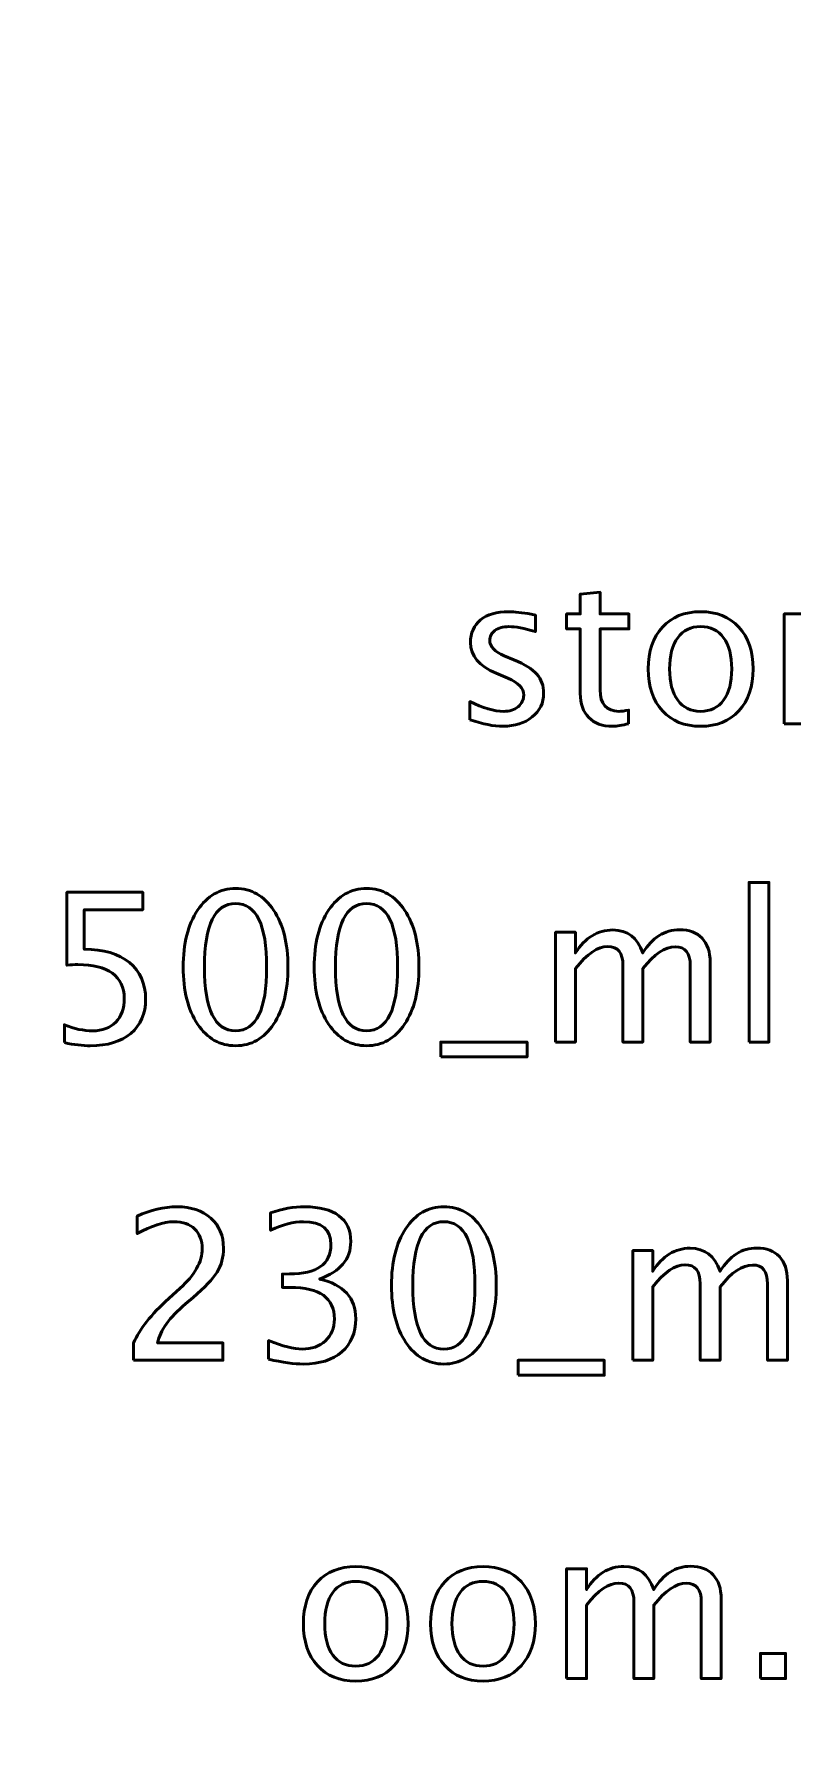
# Model space of a CAD drawing. Header units: centimetres. Extents: x -23 to 23, y -25.2 to 25.2.
# Drawn here: x -20.706 to -19.156, y -21.968 to -18.45 of the extents above; entities that cross this region are included whole.
import ezdxf

# ---------------------------------------------------------------- set-up
doc = ezdxf.new("R2010")
doc.units = ezdxf.units.CM
doc.header["$MEASUREMENT"] = 0
doc.layers.add('Layer 1', color=7, linetype='Continuous')

msp = doc.modelspace()

# ---------------------------------------------------------------- linework, layer by layer
at = {"layer": 'Layer 1', "lineweight": 53}
msp.add_open_spline([(-23, -24.75), (-23, -24.75), (-23, 24.75), (-23, 24.75), (-23, 24.75), (-23, 25.02614), (-22.77614, 25.25), (-22.5, 25.25), (-22.5, 25.25), (-22.5, 25.25), (22.5, 25.25), (22.5, 25.25), (22.5, 25.25), (22.77614, 25.25), (23, 25.02614), (23, 24.75), (23, 24.75), (23, 24.75), (23, -24.75), (23, -24.75), (23, -24.75), (23, -25.02614), (22.77614, -25.25), (22.5, -25.25), (22.5, -25.25), (22.5, -25.25), (-22.5, -25.25), (-22.5, -25.25), (-22.5, -25.25), (-22.77614, -25.25), (-23, -25.02614), (-23, -24.75)], degree=3, knots=[0, 0, 0, 0, 0.1111111, 0.1111111, 0.1111111, 0.1111111, 0.2222222, 0.2222222, 0.2222222, 0.2222222, 0.3333333, 0.3333333, 0.3333333, 0.3333333, 0.4444444, 0.4444444, 0.4444444, 0.4444444, 0.5555556, 0.5555556, 0.5555556, 0.5555556, 0.6666667, 0.6666667, 0.6666667, 0.6666667, 0.7777778, 0.7777778, 0.7777778, 0.7777778, 1, 1, 1, 1], dxfattribs=at)
at = {"layer": 'Layer 1', "color": 5, "lineweight": 53}
for points, knots in [([(-19.49155, -19.85892), (-19.50411, -19.86238), (-19.51505, -19.86407), (-19.52429, -19.86407), (-19.52429, -19.86407), (-19.54503, -19.86407), (-19.56119, -19.85814), (-19.57276, -19.84629), (-19.57276, -19.84629), (-19.5844, -19.83444), (-19.59019, -19.818), (-19.59019, -19.7969), (-19.59019, -19.7969), (-19.59019, -19.7969), (-19.59019, -19.6651), (-19.59019, -19.6651), (-19.59019, -19.6651), (-19.59019, -19.6651), (-19.61827, -19.6651), (-19.61827, -19.6651), (-19.61827, -19.6651), (-19.61827, -19.6651), (-19.61827, -19.63463), (-19.61827, -19.63463), (-19.61827, -19.63463), (-19.61827, -19.63463), (-19.59019, -19.63463), (-19.59019, -19.63463), (-19.59019, -19.63463), (-19.59019, -19.63463), (-19.59019, -19.59406), (-19.59019, -19.59406), (-19.59019, -19.59406), (-19.59019, -19.59406), (-19.54955, -19.59018), (-19.54955, -19.59018), (-19.54955, -19.59018), (-19.54955, -19.59018), (-19.54955, -19.63463), (-19.54955, -19.63463), (-19.54955, -19.63463), (-19.54955, -19.63463), (-19.4907, -19.63463), (-19.4907, -19.63463), (-19.4907, -19.63463), (-19.4907, -19.63463), (-19.4907, -19.6651), (-19.4907, -19.6651), (-19.4907, -19.6651), (-19.4907, -19.6651), (-19.54955, -19.6651), (-19.54955, -19.6651), (-19.54955, -19.6651), (-19.54955, -19.6651), (-19.54955, -19.78956), (-19.54955, -19.78956), (-19.54955, -19.78956), (-19.54955, -19.81891), (-19.53678, -19.83359), (-19.51131, -19.83359), (-19.51131, -19.83359), (-19.50587, -19.83359), (-19.49931, -19.83267), (-19.49155, -19.83091), (-19.49155, -19.83091), (-19.49155, -19.83091), (-19.49155, -19.85892), (-19.49155, -19.85892)], [0, 0, 0, 0, 0.0555556, 0.0555556, 0.0555556, 0.0555556, 0.1111111, 0.1111111, 0.1111111, 0.1111111, 0.1666667, 0.1666667, 0.1666667, 0.1666667, 0.2222222, 0.2222222, 0.2222222, 0.2222222, 0.2777778, 0.2777778, 0.2777778, 0.2777778, 0.3333333, 0.3333333, 0.3333333, 0.3333333, 0.3888889, 0.3888889, 0.3888889, 0.3888889, 0.4444444, 0.4444444, 0.4444444, 0.4444444, 0.5, 0.5, 0.5, 0.5, 0.5555556, 0.5555556, 0.5555556, 0.5555556, 0.6111111, 0.6111111, 0.6111111, 0.6111111, 0.6666667, 0.6666667, 0.6666667, 0.6666667, 0.7222222, 0.7222222, 0.7222222, 0.7222222, 0.7777778, 0.7777778, 0.7777778, 0.7777778, 0.8333333, 0.8333333, 0.8333333, 0.8333333, 0.8888889, 0.8888889, 0.8888889, 0.8888889, 1, 1, 1, 1]), ([(-19.81575, -19.85095), (-19.81575, -19.85095), (-19.81575, -19.81369), (-19.81575, -19.81369), (-19.81575, -19.81369), (-19.78915, -19.82696), (-19.76608, -19.83359), (-19.7464, -19.83359), (-19.7464, -19.83359), (-19.73469, -19.83359), (-19.72495, -19.83042), (-19.71726, -19.82407), (-19.71726, -19.82407), (-19.70957, -19.81779), (-19.70569, -19.80988), (-19.70569, -19.80036), (-19.70569, -19.80036), (-19.70569, -19.78646), (-19.71648, -19.77496), (-19.73807, -19.76586), (-19.73807, -19.76586), (-19.73807, -19.76586), (-19.76185, -19.75577), (-19.76185, -19.75577), (-19.76185, -19.75577), (-19.79692, -19.74123), (-19.81448, -19.72021), (-19.81448, -19.6929), (-19.81448, -19.6929), (-19.81448, -19.67336), (-19.80757, -19.65798), (-19.79374, -19.64676), (-19.79374, -19.64676), (-19.77991, -19.63554), (-19.76093, -19.62997), (-19.73687, -19.62997), (-19.73687, -19.62997), (-19.72438, -19.62997), (-19.70886, -19.63166), (-19.69045, -19.63512), (-19.69045, -19.63512), (-19.69045, -19.63512), (-19.68198, -19.63674), (-19.68198, -19.63674), (-19.68198, -19.63674), (-19.68198, -19.63674), (-19.68198, -19.67061), (-19.68198, -19.67061), (-19.68198, -19.67061), (-19.70463, -19.66383), (-19.72269, -19.66045), (-19.73617, -19.66045), (-19.73617, -19.66045), (-19.74802, -19.66045), (-19.7574, -19.66306), (-19.76453, -19.66821), (-19.76453, -19.66821), (-19.77159, -19.67336), (-19.77511, -19.68027), (-19.77511, -19.68895), (-19.77511, -19.68895), (-19.77511, -19.70116), (-19.76524, -19.71153), (-19.74541, -19.71993), (-19.74541, -19.71993), (-19.74541, -19.71993), (-19.72587, -19.72818), (-19.72587, -19.72818), (-19.72587, -19.72818), (-19.70371, -19.73749), (-19.68805, -19.74737), (-19.67888, -19.75774), (-19.67888, -19.75774), (-19.66963, -19.76812), (-19.66505, -19.7811), (-19.66505, -19.79662), (-19.66505, -19.79662), (-19.66505, -19.8163), (-19.67281, -19.83246), (-19.6884, -19.84509), (-19.6884, -19.84509), (-19.70392, -19.85772), (-19.72382, -19.86407), (-19.74802, -19.86407), (-19.74802, -19.86407), (-19.76665, -19.86407), (-19.78915, -19.8597), (-19.81575, -19.85095)], [0, 0, 0, 0, 0.0434783, 0.0434783, 0.0434783, 0.0434783, 0.0869565, 0.0869565, 0.0869565, 0.0869565, 0.1304348, 0.1304348, 0.1304348, 0.1304348, 0.173913, 0.173913, 0.173913, 0.173913, 0.2173913, 0.2173913, 0.2173913, 0.2173913, 0.2608696, 0.2608696, 0.2608696, 0.2608696, 0.3043478, 0.3043478, 0.3043478, 0.3043478, 0.3478261, 0.3478261, 0.3478261, 0.3478261, 0.3913043, 0.3913043, 0.3913043, 0.3913043, 0.4347826, 0.4347826, 0.4347826, 0.4347826, 0.4782609, 0.4782609, 0.4782609, 0.4782609, 0.5217391, 0.5217391, 0.5217391, 0.5217391, 0.5652174, 0.5652174, 0.5652174, 0.5652174, 0.6086957, 0.6086957, 0.6086957, 0.6086957, 0.6521739, 0.6521739, 0.6521739, 0.6521739, 0.6956522, 0.6956522, 0.6956522, 0.6956522, 0.7391304, 0.7391304, 0.7391304, 0.7391304, 0.7826087, 0.7826087, 0.7826087, 0.7826087, 0.826087, 0.826087, 0.826087, 0.826087, 0.8695652, 0.8695652, 0.8695652, 0.8695652, 0.9130435, 0.9130435, 0.9130435, 0.9130435, 1, 1, 1, 1]), ([(-19.34423, -19.86407), (-19.37718, -19.86407), (-19.40328, -19.85356), (-19.42247, -19.83253), (-19.42247, -19.83253), (-19.44173, -19.81151), (-19.45133, -19.78293), (-19.45133, -19.74688), (-19.45133, -19.74688), (-19.45133, -19.7109), (-19.44173, -19.68239), (-19.42247, -19.66144), (-19.42247, -19.66144), (-19.40328, -19.64048), (-19.37718, -19.62997), (-19.34423, -19.62997), (-19.34423, -19.62997), (-19.31128, -19.62997), (-19.28517, -19.64048), (-19.26598, -19.66144), (-19.26598, -19.66144), (-19.24672, -19.68239), (-19.23713, -19.7109), (-19.23713, -19.74688), (-19.23713, -19.74688), (-19.23713, -19.78293), (-19.24672, -19.81151), (-19.26598, -19.83253), (-19.26598, -19.83253), (-19.28517, -19.85356), (-19.31128, -19.86407), (-19.34423, -19.86407)], [0, 0, 0, 0, 0.1111111, 0.1111111, 0.1111111, 0.1111111, 0.2222222, 0.2222222, 0.2222222, 0.2222222, 0.3333333, 0.3333333, 0.3333333, 0.3333333, 0.4444444, 0.4444444, 0.4444444, 0.4444444, 0.5555556, 0.5555556, 0.5555556, 0.5555556, 0.6666667, 0.6666667, 0.6666667, 0.6666667, 0.7777778, 0.7777778, 0.7777778, 0.7777778, 1, 1, 1, 1]), ([(-19.17348, -19.85899), (-19.17348, -19.85899), (-19.17348, -19.63463), (-19.17348, -19.63463), (-19.17348, -19.63463), (-19.17348, -19.63463), (-19.13284, -19.63463), (-19.13284, -19.63463), (-19.13284, -19.63463), (-19.13284, -19.63463), (-19.13284, -19.67703), (-19.13284, -19.67703), (-19.13284, -19.67703), (-19.11668, -19.64563), (-19.09326, -19.62997), (-19.0625, -19.62997), (-19.0625, -19.62997), (-19.05833, -19.62997), (-19.05396, -19.63032), (-19.04944, -19.63103), (-19.04944, -19.63103), (-19.04944, -19.63103), (-19.04944, -19.66906), (-19.04944, -19.66906), (-19.04944, -19.66906), (-19.0565, -19.66673), (-19.06271, -19.66553), (-19.06807, -19.66553), (-19.06807, -19.66553), (-19.09389, -19.66553), (-19.11548, -19.68077), (-19.13284, -19.71132), (-19.13284, -19.71132), (-19.13284, -19.71132), (-19.13284, -19.85899), (-19.13284, -19.85899), (-19.13284, -19.85899), (-19.13284, -19.85899), (-19.17348, -19.85899), (-19.17348, -19.85899)], [0, 0, 0, 0, 0.0909091, 0.0909091, 0.0909091, 0.0909091, 0.1818182, 0.1818182, 0.1818182, 0.1818182, 0.2727273, 0.2727273, 0.2727273, 0.2727273, 0.3636364, 0.3636364, 0.3636364, 0.3636364, 0.4545455, 0.4545455, 0.4545455, 0.4545455, 0.5454545, 0.5454545, 0.5454545, 0.5454545, 0.6363636, 0.6363636, 0.6363636, 0.6363636, 0.7272727, 0.7272727, 0.7272727, 0.7272727, 0.8181818, 0.8181818, 0.8181818, 0.8181818, 1, 1, 1, 1]), ([(-19.3443, -19.83359), (-19.32419, -19.83359), (-19.30853, -19.82604), (-19.29738, -19.81087), (-19.29738, -19.81087), (-19.2863, -19.79577), (-19.28073, -19.77439), (-19.28073, -19.74688), (-19.28073, -19.74688), (-19.28073, -19.71943), (-19.2863, -19.69812), (-19.29738, -19.68303), (-19.29738, -19.68303), (-19.30853, -19.668), (-19.32419, -19.66045), (-19.3443, -19.66045), (-19.3443, -19.66045), (-19.36448, -19.66045), (-19.38014, -19.668), (-19.39115, -19.68303), (-19.39115, -19.68303), (-19.40222, -19.69812), (-19.40773, -19.71943), (-19.40773, -19.74688), (-19.40773, -19.74688), (-19.40773, -19.77439), (-19.40222, -19.79577), (-19.39115, -19.81087), (-19.39115, -19.81087), (-19.38014, -19.82604), (-19.36448, -19.83359), (-19.3443, -19.83359)], [0, 0, 0, 0, 0.1111111, 0.1111111, 0.1111111, 0.1111111, 0.2222222, 0.2222222, 0.2222222, 0.2222222, 0.3333333, 0.3333333, 0.3333333, 0.3333333, 0.4444444, 0.4444444, 0.4444444, 0.4444444, 0.5555556, 0.5555556, 0.5555556, 0.5555556, 0.6666667, 0.6666667, 0.6666667, 0.6666667, 0.7777778, 0.7777778, 0.7777778, 0.7777778, 1, 1, 1, 1]), ([(-19.24535, -20.50951), (-19.24535, -20.50951), (-19.24535, -20.18312), (-19.24535, -20.18312), (-19.24535, -20.18312), (-19.24535, -20.18312), (-19.20471, -20.18312), (-19.20471, -20.18312), (-19.20471, -20.18312), (-19.20471, -20.18312), (-19.20471, -20.50951), (-19.20471, -20.50951), (-19.20471, -20.50951), (-19.20471, -20.50951), (-19.24535, -20.50951), (-19.24535, -20.50951)], [0, 0, 0, 0, 0.2, 0.2, 0.2, 0.2, 0.4, 0.4, 0.4, 0.4, 0.6, 0.6, 0.6, 0.6, 1, 1, 1, 1]), ([(-20.64433, -20.51078), (-20.64433, -20.51078), (-20.64433, -20.47437), (-20.64433, -20.47437), (-20.64433, -20.47437), (-20.62408, -20.48256), (-20.60489, -20.48665), (-20.58655, -20.48665), (-20.58655, -20.48665), (-20.56651, -20.48665), (-20.55071, -20.48072), (-20.53921, -20.46887), (-20.53921, -20.46887), (-20.52771, -20.45702), (-20.52199, -20.44072), (-20.52199, -20.41998), (-20.52199, -20.41998), (-20.52199, -20.39768), (-20.53011, -20.38061), (-20.54633, -20.36882), (-20.54633, -20.36882), (-20.56256, -20.35704), (-20.58606, -20.35118), (-20.61675, -20.35118), (-20.61675, -20.35118), (-20.62387, -20.35118), (-20.63142, -20.35168), (-20.63925, -20.35267), (-20.63925, -20.35267), (-20.63925, -20.35267), (-20.63925, -20.20344), (-20.63925, -20.20344), (-20.63925, -20.20344), (-20.63925, -20.20344), (-20.48431, -20.20344), (-20.48431, -20.20344), (-20.48431, -20.20344), (-20.48431, -20.20344), (-20.48431, -20.239), (-20.48431, -20.239), (-20.48431, -20.239), (-20.48431, -20.239), (-20.60369, -20.239), (-20.60369, -20.239), (-20.60369, -20.239), (-20.60369, -20.239), (-20.60369, -20.31986), (-20.60369, -20.31986), (-20.60369, -20.31986), (-20.56432, -20.31986), (-20.53363, -20.32889), (-20.51155, -20.34695), (-20.51155, -20.34695), (-20.48947, -20.36494), (-20.47839, -20.38992), (-20.47839, -20.42188), (-20.47839, -20.42188), (-20.47839, -20.45165), (-20.48841, -20.47494), (-20.50844, -20.4918), (-20.50844, -20.4918), (-20.52848, -20.50866), (-20.55614, -20.51713), (-20.59142, -20.51713), (-20.59142, -20.51713), (-20.60715, -20.51713), (-20.62479, -20.51501), (-20.64433, -20.51078)], [0, 0, 0, 0, 0.0555556, 0.0555556, 0.0555556, 0.0555556, 0.1111111, 0.1111111, 0.1111111, 0.1111111, 0.1666667, 0.1666667, 0.1666667, 0.1666667, 0.2222222, 0.2222222, 0.2222222, 0.2222222, 0.2777778, 0.2777778, 0.2777778, 0.2777778, 0.3333333, 0.3333333, 0.3333333, 0.3333333, 0.3888889, 0.3888889, 0.3888889, 0.3888889, 0.4444444, 0.4444444, 0.4444444, 0.4444444, 0.5, 0.5, 0.5, 0.5, 0.5555556, 0.5555556, 0.5555556, 0.5555556, 0.6111111, 0.6111111, 0.6111111, 0.6111111, 0.6666667, 0.6666667, 0.6666667, 0.6666667, 0.7222222, 0.7222222, 0.7222222, 0.7222222, 0.7777778, 0.7777778, 0.7777778, 0.7777778, 0.8333333, 0.8333333, 0.8333333, 0.8333333, 0.8888889, 0.8888889, 0.8888889, 0.8888889, 1, 1, 1, 1]), ([(-20.29452, -20.51713), (-20.32662, -20.51713), (-20.35251, -20.50238), (-20.37213, -20.47296), (-20.37213, -20.47296), (-20.39181, -20.44354), (-20.40162, -20.40474), (-20.40162, -20.35648), (-20.40162, -20.35648), (-20.40162, -20.30822), (-20.39181, -20.26941), (-20.37213, -20.23999), (-20.37213, -20.23999), (-20.35251, -20.21057), (-20.32662, -20.19582), (-20.29452, -20.19582), (-20.29452, -20.19582), (-20.26227, -20.19582), (-20.23638, -20.2105), (-20.21677, -20.23985), (-20.21677, -20.23985), (-20.19722, -20.2692), (-20.18742, -20.30808), (-20.18742, -20.35648), (-20.18742, -20.35648), (-20.18742, -20.40474), (-20.19722, -20.44354), (-20.21677, -20.47296), (-20.21677, -20.47296), (-20.23638, -20.50238), (-20.26227, -20.51713), (-20.29452, -20.51713)], [0, 0, 0, 0, 0.1111111, 0.1111111, 0.1111111, 0.1111111, 0.2222222, 0.2222222, 0.2222222, 0.2222222, 0.3333333, 0.3333333, 0.3333333, 0.3333333, 0.4444444, 0.4444444, 0.4444444, 0.4444444, 0.5555556, 0.5555556, 0.5555556, 0.5555556, 0.6666667, 0.6666667, 0.6666667, 0.6666667, 0.7777778, 0.7777778, 0.7777778, 0.7777778, 1, 1, 1, 1]), ([(-20.29459, -20.48665), (-20.25218, -20.48665), (-20.23102, -20.44326), (-20.23102, -20.35648), (-20.23102, -20.35648), (-20.23102, -20.26969), (-20.25218, -20.2263), (-20.29459, -20.2263), (-20.29459, -20.2263), (-20.33685, -20.2263), (-20.35802, -20.26969), (-20.35802, -20.35648), (-20.35802, -20.35648), (-20.35802, -20.44326), (-20.33685, -20.48665), (-20.29459, -20.48665)], [0, 0, 0, 0, 0.2, 0.2, 0.2, 0.2, 0.4, 0.4, 0.4, 0.4, 0.6, 0.6, 0.6, 0.6, 1, 1, 1, 1]), ([(-20.02683, -20.51713), (-20.05893, -20.51713), (-20.08482, -20.50238), (-20.10444, -20.47296), (-20.10444, -20.47296), (-20.12412, -20.44354), (-20.13393, -20.40474), (-20.13393, -20.35648), (-20.13393, -20.35648), (-20.13393, -20.30822), (-20.12412, -20.26941), (-20.10444, -20.23999), (-20.10444, -20.23999), (-20.08482, -20.21057), (-20.05893, -20.19582), (-20.02683, -20.19582), (-20.02683, -20.19582), (-19.99458, -20.19582), (-19.96869, -20.2105), (-19.94908, -20.23985), (-19.94908, -20.23985), (-19.92953, -20.2692), (-19.91973, -20.30808), (-19.91973, -20.35648), (-19.91973, -20.35648), (-19.91973, -20.40474), (-19.92953, -20.44354), (-19.94908, -20.47296), (-19.94908, -20.47296), (-19.96869, -20.50238), (-19.99458, -20.51713), (-20.02683, -20.51713)], [0, 0, 0, 0, 0.1111111, 0.1111111, 0.1111111, 0.1111111, 0.2222222, 0.2222222, 0.2222222, 0.2222222, 0.3333333, 0.3333333, 0.3333333, 0.3333333, 0.4444444, 0.4444444, 0.4444444, 0.4444444, 0.5555556, 0.5555556, 0.5555556, 0.5555556, 0.6666667, 0.6666667, 0.6666667, 0.6666667, 0.7777778, 0.7777778, 0.7777778, 0.7777778, 1, 1, 1, 1]), ([(-20.0269, -20.48665), (-19.98449, -20.48665), (-19.96333, -20.44326), (-19.96333, -20.35648), (-19.96333, -20.35648), (-19.96333, -20.26969), (-19.98449, -20.2263), (-20.0269, -20.2263), (-20.0269, -20.2263), (-20.06916, -20.2263), (-20.09033, -20.26969), (-20.09033, -20.35648), (-20.09033, -20.35648), (-20.09033, -20.44326), (-20.06916, -20.48665), (-20.0269, -20.48665)], [0, 0, 0, 0, 0.2, 0.2, 0.2, 0.2, 0.4, 0.4, 0.4, 0.4, 0.6, 0.6, 0.6, 0.6, 1, 1, 1, 1]), ([(-19.6406, -20.50951), (-19.6406, -20.50951), (-19.6406, -20.28515), (-19.6406, -20.28515), (-19.6406, -20.28515), (-19.6406, -20.28515), (-19.59996, -20.28515), (-19.59996, -20.28515), (-19.59996, -20.28515), (-19.59996, -20.28515), (-19.59996, -20.32755), (-19.59996, -20.32755), (-19.59996, -20.32755), (-19.58013, -20.29615), (-19.55473, -20.28049), (-19.52362, -20.28049), (-19.52362, -20.28049), (-19.49363, -20.28049), (-19.47324, -20.29615), (-19.46238, -20.32755), (-19.46238, -20.32755), (-19.44312, -20.29587), (-19.418, -20.28007), (-19.38717, -20.28007), (-19.38717, -20.28007), (-19.36748, -20.28007), (-19.35217, -20.28585), (-19.34124, -20.29749), (-19.34124, -20.29749), (-19.3303, -20.30913), (-19.3248, -20.32543), (-19.3248, -20.34639), (-19.3248, -20.34639), (-19.3248, -20.34639), (-19.3248, -20.50951), (-19.3248, -20.50951), (-19.3248, -20.50951), (-19.3248, -20.50951), (-19.36544, -20.50951), (-19.36544, -20.50951), (-19.36544, -20.50951), (-19.36544, -20.50951), (-19.36544, -20.35309), (-19.36544, -20.35309), (-19.36544, -20.35309), (-19.36544, -20.32755), (-19.3756, -20.31478), (-19.39592, -20.31478), (-19.39592, -20.31478), (-19.41701, -20.31478), (-19.43917, -20.32967), (-19.46238, -20.35951), (-19.46238, -20.35951), (-19.46238, -20.35951), (-19.46238, -20.50951), (-19.46238, -20.50951), (-19.46238, -20.50951), (-19.46238, -20.50951), (-19.50302, -20.50951), (-19.50302, -20.50951), (-19.50302, -20.50951), (-19.50302, -20.50951), (-19.50302, -20.35295), (-19.50302, -20.35295), (-19.50302, -20.35295), (-19.50302, -20.3272), (-19.51332, -20.31435), (-19.53399, -20.31435), (-19.53399, -20.31435), (-19.55452, -20.31435), (-19.57654, -20.32931), (-19.59996, -20.3593), (-19.59996, -20.3593), (-19.59996, -20.3593), (-19.59996, -20.50951), (-19.59996, -20.50951), (-19.59996, -20.50951), (-19.59996, -20.50951), (-19.6406, -20.50951), (-19.6406, -20.50951)], [0, 0, 0, 0, 0.047619, 0.047619, 0.047619, 0.047619, 0.0952381, 0.0952381, 0.0952381, 0.0952381, 0.1428571, 0.1428571, 0.1428571, 0.1428571, 0.1904762, 0.1904762, 0.1904762, 0.1904762, 0.2380952, 0.2380952, 0.2380952, 0.2380952, 0.2857143, 0.2857143, 0.2857143, 0.2857143, 0.3333333, 0.3333333, 0.3333333, 0.3333333, 0.3809524, 0.3809524, 0.3809524, 0.3809524, 0.4285714, 0.4285714, 0.4285714, 0.4285714, 0.4761905, 0.4761905, 0.4761905, 0.4761905, 0.5238095, 0.5238095, 0.5238095, 0.5238095, 0.5714286, 0.5714286, 0.5714286, 0.5714286, 0.6190476, 0.6190476, 0.6190476, 0.6190476, 0.6666667, 0.6666667, 0.6666667, 0.6666667, 0.7142857, 0.7142857, 0.7142857, 0.7142857, 0.7619048, 0.7619048, 0.7619048, 0.7619048, 0.8095238, 0.8095238, 0.8095238, 0.8095238, 0.8571429, 0.8571429, 0.8571429, 0.8571429, 0.9047619, 0.9047619, 0.9047619, 0.9047619, 1, 1, 1, 1]), ([(-19.87513, -20.53999), (-19.87513, -20.53999), (-19.87513, -20.50951), (-19.87513, -20.50951), (-19.87513, -20.50951), (-19.87513, -20.50951), (-19.69902, -20.50951), (-19.69902, -20.50951), (-19.69902, -20.50951), (-19.69902, -20.50951), (-19.69902, -20.53999), (-19.69902, -20.53999), (-19.69902, -20.53999), (-19.69902, -20.53999), (-19.87513, -20.53999), (-19.87513, -20.53999)], [0, 0, 0, 0, 0.2, 0.2, 0.2, 0.2, 0.4, 0.4, 0.4, 0.4, 0.6, 0.6, 0.6, 0.6, 1, 1, 1, 1]), ([(-20.50291, -21.16003), (-20.50291, -21.16003), (-20.50291, -21.12447), (-20.50291, -21.12447), (-20.50291, -21.12447), (-20.49106, -21.09674), (-20.46714, -21.06647), (-20.43109, -21.03381), (-20.43109, -21.03381), (-20.43109, -21.03381), (-20.40781, -21.01292), (-20.40781, -21.01292), (-20.40781, -21.01292), (-20.37782, -20.98569), (-20.36279, -20.95874), (-20.36279, -20.93193), (-20.36279, -20.93193), (-20.36279, -20.91478), (-20.36794, -20.90138), (-20.37817, -20.89157), (-20.37817, -20.89157), (-20.3884, -20.88176), (-20.40258, -20.87682), (-20.42058, -20.87682), (-20.42058, -20.87682), (-20.4416, -20.87682), (-20.46651, -20.88487), (-20.49529, -20.90095), (-20.49529, -20.90095), (-20.49529, -20.90095), (-20.49529, -20.86539), (-20.49529, -20.86539), (-20.49529, -20.86539), (-20.46813, -20.85269), (-20.44111, -20.84634), (-20.41416, -20.84634), (-20.41416, -20.84634), (-20.38551, -20.84634), (-20.36251, -20.85403), (-20.34515, -20.86948), (-20.34515, -20.86948), (-20.32787, -20.88494), (-20.31919, -20.9054), (-20.31919, -20.93094), (-20.31919, -20.93094), (-20.31919, -20.94928), (-20.32356, -20.96558), (-20.33231, -20.97976), (-20.33231, -20.97976), (-20.34113, -20.99401), (-20.35743, -21.01123), (-20.38135, -21.03155), (-20.38135, -21.03155), (-20.38135, -21.03155), (-20.39708, -21.04495), (-20.39708, -21.04495), (-20.39708, -21.04495), (-20.42982, -21.07268), (-20.44873, -21.09921), (-20.45381, -21.12447), (-20.45381, -21.12447), (-20.45381, -21.12447), (-20.32046, -21.12447), (-20.32046, -21.12447), (-20.32046, -21.12447), (-20.32046, -21.12447), (-20.32046, -21.16003), (-20.32046, -21.16003), (-20.32046, -21.16003), (-20.32046, -21.16003), (-20.50291, -21.16003), (-20.50291, -21.16003)], [0, 0, 0, 0, 0.0526316, 0.0526316, 0.0526316, 0.0526316, 0.1052632, 0.1052632, 0.1052632, 0.1052632, 0.1578947, 0.1578947, 0.1578947, 0.1578947, 0.2105263, 0.2105263, 0.2105263, 0.2105263, 0.2631579, 0.2631579, 0.2631579, 0.2631579, 0.3157895, 0.3157895, 0.3157895, 0.3157895, 0.3684211, 0.3684211, 0.3684211, 0.3684211, 0.4210526, 0.4210526, 0.4210526, 0.4210526, 0.4736842, 0.4736842, 0.4736842, 0.4736842, 0.5263158, 0.5263158, 0.5263158, 0.5263158, 0.5789474, 0.5789474, 0.5789474, 0.5789474, 0.6315789, 0.6315789, 0.6315789, 0.6315789, 0.6842105, 0.6842105, 0.6842105, 0.6842105, 0.7368421, 0.7368421, 0.7368421, 0.7368421, 0.7894737, 0.7894737, 0.7894737, 0.7894737, 0.8421053, 0.8421053, 0.8421053, 0.8421053, 0.8947368, 0.8947368, 0.8947368, 0.8947368, 1, 1, 1, 1]), ([(-20.22718, -21.15791), (-20.22718, -21.15791), (-20.22718, -21.11981), (-20.22718, -21.11981), (-20.22718, -21.11981), (-20.19811, -21.13138), (-20.17532, -21.13717), (-20.1586, -21.13717), (-20.1586, -21.13717), (-20.13892, -21.13717), (-20.12304, -21.13153), (-20.11084, -21.12017), (-20.11084, -21.12017), (-20.09863, -21.10881), (-20.09256, -21.09399), (-20.09256, -21.07579), (-20.09256, -21.07579), (-20.09256, -21.03261), (-20.12262, -21.01102), (-20.18273, -21.01102), (-20.18273, -21.01102), (-20.18273, -21.01102), (-20.19882, -21.01102), (-20.19882, -21.01102), (-20.19882, -21.01102), (-20.19882, -21.01102), (-20.19882, -20.98371), (-20.19882, -20.98371), (-20.19882, -20.98371), (-20.19882, -20.98371), (-20.18457, -20.9835), (-20.18457, -20.9835), (-20.18457, -20.9835), (-20.12805, -20.9835), (-20.09976, -20.9636), (-20.09976, -20.92374), (-20.09976, -20.92374), (-20.09976, -20.89249), (-20.11853, -20.87682), (-20.15599, -20.87682), (-20.15599, -20.87682), (-20.1761, -20.87682), (-20.19839, -20.88261), (-20.22295, -20.89418), (-20.22295, -20.89418), (-20.22295, -20.89418), (-20.22295, -20.85862), (-20.22295, -20.85862), (-20.22295, -20.85862), (-20.19889, -20.85043), (-20.17568, -20.84634), (-20.15338, -20.84634), (-20.15338, -20.84634), (-20.12304, -20.84634), (-20.09969, -20.85241), (-20.08346, -20.86455), (-20.08346, -20.86455), (-20.06723, -20.87661), (-20.05912, -20.89418), (-20.05912, -20.91718), (-20.05912, -20.91718), (-20.05912, -20.95309), (-20.08036, -20.9787), (-20.1229, -20.99394), (-20.1229, -20.99394), (-20.07358, -21.00544), (-20.04896, -21.03247), (-20.04896, -21.07515), (-20.04896, -21.07515), (-20.04896, -21.10394), (-20.05848, -21.12659), (-20.07746, -21.14303), (-20.07746, -21.14303), (-20.09644, -21.15947), (-20.12255, -21.16765), (-20.15571, -21.16765), (-20.15571, -21.16765), (-20.17462, -21.16765), (-20.19839, -21.1644), (-20.22718, -21.15791)], [0, 0, 0, 0, 0.047619, 0.047619, 0.047619, 0.047619, 0.0952381, 0.0952381, 0.0952381, 0.0952381, 0.1428571, 0.1428571, 0.1428571, 0.1428571, 0.1904762, 0.1904762, 0.1904762, 0.1904762, 0.2380952, 0.2380952, 0.2380952, 0.2380952, 0.2857143, 0.2857143, 0.2857143, 0.2857143, 0.3333333, 0.3333333, 0.3333333, 0.3333333, 0.3809524, 0.3809524, 0.3809524, 0.3809524, 0.4285714, 0.4285714, 0.4285714, 0.4285714, 0.4761905, 0.4761905, 0.4761905, 0.4761905, 0.5238095, 0.5238095, 0.5238095, 0.5238095, 0.5714286, 0.5714286, 0.5714286, 0.5714286, 0.6190476, 0.6190476, 0.6190476, 0.6190476, 0.6666667, 0.6666667, 0.6666667, 0.6666667, 0.7142857, 0.7142857, 0.7142857, 0.7142857, 0.7619048, 0.7619048, 0.7619048, 0.7619048, 0.8095238, 0.8095238, 0.8095238, 0.8095238, 0.8571429, 0.8571429, 0.8571429, 0.8571429, 0.9047619, 0.9047619, 0.9047619, 0.9047619, 1, 1, 1, 1]), ([(-19.8689, -21.16765), (-19.901, -21.16765), (-19.92689, -21.1529), (-19.94651, -21.12348), (-19.94651, -21.12348), (-19.96619, -21.09406), (-19.976, -21.05526), (-19.976, -21.007), (-19.976, -21.007), (-19.976, -20.95874), (-19.96619, -20.91993), (-19.94651, -20.89051), (-19.94651, -20.89051), (-19.92689, -20.86109), (-19.901, -20.84634), (-19.8689, -20.84634), (-19.8689, -20.84634), (-19.83665, -20.84634), (-19.81076, -20.86102), (-19.79115, -20.89037), (-19.79115, -20.89037), (-19.7716, -20.91972), (-19.7618, -20.9586), (-19.7618, -21.007), (-19.7618, -21.007), (-19.7618, -21.05526), (-19.7716, -21.09406), (-19.79115, -21.12348), (-19.79115, -21.12348), (-19.81076, -21.1529), (-19.83665, -21.16765), (-19.8689, -21.16765)], [0, 0, 0, 0, 0.1111111, 0.1111111, 0.1111111, 0.1111111, 0.2222222, 0.2222222, 0.2222222, 0.2222222, 0.3333333, 0.3333333, 0.3333333, 0.3333333, 0.4444444, 0.4444444, 0.4444444, 0.4444444, 0.5555556, 0.5555556, 0.5555556, 0.5555556, 0.6666667, 0.6666667, 0.6666667, 0.6666667, 0.7777778, 0.7777778, 0.7777778, 0.7777778, 1, 1, 1, 1]), ([(-19.86897, -21.13717), (-19.82656, -21.13717), (-19.8054, -21.09378), (-19.8054, -21.007), (-19.8054, -21.007), (-19.8054, -20.92021), (-19.82656, -20.87682), (-19.86897, -20.87682), (-19.86897, -20.87682), (-19.91123, -20.87682), (-19.9324, -20.92021), (-19.9324, -21.007), (-19.9324, -21.007), (-19.9324, -21.09378), (-19.91123, -21.13717), (-19.86897, -21.13717)], [0, 0, 0, 0, 0.2, 0.2, 0.2, 0.2, 0.4, 0.4, 0.4, 0.4, 0.6, 0.6, 0.6, 0.6, 1, 1, 1, 1]), ([(-19.48267, -21.16003), (-19.48267, -21.16003), (-19.48267, -20.93567), (-19.48267, -20.93567), (-19.48267, -20.93567), (-19.48267, -20.93567), (-19.44203, -20.93567), (-19.44203, -20.93567), (-19.44203, -20.93567), (-19.44203, -20.93567), (-19.44203, -20.97807), (-19.44203, -20.97807), (-19.44203, -20.97807), (-19.4222, -20.94667), (-19.3968, -20.93101), (-19.36569, -20.93101), (-19.36569, -20.93101), (-19.3357, -20.93101), (-19.31531, -20.94667), (-19.30445, -20.97807), (-19.30445, -20.97807), (-19.28519, -20.94639), (-19.26007, -20.93059), (-19.22924, -20.93059), (-19.22924, -20.93059), (-19.20955, -20.93059), (-19.19424, -20.93637), (-19.18331, -20.94801), (-19.18331, -20.94801), (-19.17237, -20.95965), (-19.16687, -20.97595), (-19.16687, -20.99691), (-19.16687, -20.99691), (-19.16687, -20.99691), (-19.16687, -21.16003), (-19.16687, -21.16003), (-19.16687, -21.16003), (-19.16687, -21.16003), (-19.20751, -21.16003), (-19.20751, -21.16003), (-19.20751, -21.16003), (-19.20751, -21.16003), (-19.20751, -21.00361), (-19.20751, -21.00361), (-19.20751, -21.00361), (-19.20751, -20.97807), (-19.21767, -20.9653), (-19.23799, -20.9653), (-19.23799, -20.9653), (-19.25908, -20.9653), (-19.28124, -20.98019), (-19.30445, -21.01003), (-19.30445, -21.01003), (-19.30445, -21.01003), (-19.30445, -21.16003), (-19.30445, -21.16003), (-19.30445, -21.16003), (-19.30445, -21.16003), (-19.34509, -21.16003), (-19.34509, -21.16003), (-19.34509, -21.16003), (-19.34509, -21.16003), (-19.34509, -21.00347), (-19.34509, -21.00347), (-19.34509, -21.00347), (-19.34509, -20.97772), (-19.35539, -20.96487), (-19.37606, -20.96487), (-19.37606, -20.96487), (-19.39659, -20.96487), (-19.41861, -20.97983), (-19.44203, -21.00982), (-19.44203, -21.00982), (-19.44203, -21.00982), (-19.44203, -21.16003), (-19.44203, -21.16003), (-19.44203, -21.16003), (-19.44203, -21.16003), (-19.48267, -21.16003), (-19.48267, -21.16003)], [0, 0, 0, 0, 0.047619, 0.047619, 0.047619, 0.047619, 0.0952381, 0.0952381, 0.0952381, 0.0952381, 0.1428571, 0.1428571, 0.1428571, 0.1428571, 0.1904762, 0.1904762, 0.1904762, 0.1904762, 0.2380952, 0.2380952, 0.2380952, 0.2380952, 0.2857143, 0.2857143, 0.2857143, 0.2857143, 0.3333333, 0.3333333, 0.3333333, 0.3333333, 0.3809524, 0.3809524, 0.3809524, 0.3809524, 0.4285714, 0.4285714, 0.4285714, 0.4285714, 0.4761905, 0.4761905, 0.4761905, 0.4761905, 0.5238095, 0.5238095, 0.5238095, 0.5238095, 0.5714286, 0.5714286, 0.5714286, 0.5714286, 0.6190476, 0.6190476, 0.6190476, 0.6190476, 0.6666667, 0.6666667, 0.6666667, 0.6666667, 0.7142857, 0.7142857, 0.7142857, 0.7142857, 0.7619048, 0.7619048, 0.7619048, 0.7619048, 0.8095238, 0.8095238, 0.8095238, 0.8095238, 0.8571429, 0.8571429, 0.8571429, 0.8571429, 0.9047619, 0.9047619, 0.9047619, 0.9047619, 1, 1, 1, 1]), ([(-19.7172, -21.19051), (-19.7172, -21.19051), (-19.7172, -21.16003), (-19.7172, -21.16003), (-19.7172, -21.16003), (-19.7172, -21.16003), (-19.54109, -21.16003), (-19.54109, -21.16003), (-19.54109, -21.16003), (-19.54109, -21.16003), (-19.54109, -21.19051), (-19.54109, -21.19051), (-19.54109, -21.19051), (-19.54109, -21.19051), (-19.7172, -21.19051), (-19.7172, -21.19051)], [0, 0, 0, 0, 0.2, 0.2, 0.2, 0.2, 0.4, 0.4, 0.4, 0.4, 0.6, 0.6, 0.6, 0.6, 1, 1, 1, 1]), ([(-20.04891, -21.81563), (-20.08186, -21.81563), (-20.10796, -21.80512), (-20.12715, -21.78409), (-20.12715, -21.78409), (-20.14641, -21.76307), (-20.15601, -21.73449), (-20.15601, -21.69844), (-20.15601, -21.69844), (-20.15601, -21.66246), (-20.14641, -21.63395), (-20.12715, -21.613), (-20.12715, -21.613), (-20.10796, -21.59204), (-20.08186, -21.58153), (-20.04891, -21.58153), (-20.04891, -21.58153), (-20.01596, -21.58153), (-19.98985, -21.59204), (-19.97066, -21.613), (-19.97066, -21.613), (-19.9514, -21.63395), (-19.94181, -21.66246), (-19.94181, -21.69844), (-19.94181, -21.69844), (-19.94181, -21.73449), (-19.9514, -21.76307), (-19.97066, -21.78409), (-19.97066, -21.78409), (-19.98985, -21.80512), (-20.01596, -21.81563), (-20.04891, -21.81563)], [0, 0, 0, 0, 0.1111111, 0.1111111, 0.1111111, 0.1111111, 0.2222222, 0.2222222, 0.2222222, 0.2222222, 0.3333333, 0.3333333, 0.3333333, 0.3333333, 0.4444444, 0.4444444, 0.4444444, 0.4444444, 0.5555556, 0.5555556, 0.5555556, 0.5555556, 0.6666667, 0.6666667, 0.6666667, 0.6666667, 0.7777778, 0.7777778, 0.7777778, 0.7777778, 1, 1, 1, 1]), ([(-19.78884, -21.81563), (-19.82179, -21.81563), (-19.84789, -21.80512), (-19.86708, -21.78409), (-19.86708, -21.78409), (-19.88634, -21.76307), (-19.89594, -21.73449), (-19.89594, -21.69844), (-19.89594, -21.69844), (-19.89594, -21.66246), (-19.88634, -21.63395), (-19.86708, -21.613), (-19.86708, -21.613), (-19.84789, -21.59204), (-19.82179, -21.58153), (-19.78884, -21.58153), (-19.78884, -21.58153), (-19.75589, -21.58153), (-19.72978, -21.59204), (-19.71059, -21.613), (-19.71059, -21.613), (-19.69133, -21.63395), (-19.68174, -21.66246), (-19.68174, -21.69844), (-19.68174, -21.69844), (-19.68174, -21.73449), (-19.69133, -21.76307), (-19.71059, -21.78409), (-19.71059, -21.78409), (-19.72978, -21.80512), (-19.75589, -21.81563), (-19.78884, -21.81563)], [0, 0, 0, 0, 0.1111111, 0.1111111, 0.1111111, 0.1111111, 0.2222222, 0.2222222, 0.2222222, 0.2222222, 0.3333333, 0.3333333, 0.3333333, 0.3333333, 0.4444444, 0.4444444, 0.4444444, 0.4444444, 0.5555556, 0.5555556, 0.5555556, 0.5555556, 0.6666667, 0.6666667, 0.6666667, 0.6666667, 0.7777778, 0.7777778, 0.7777778, 0.7777778, 1, 1, 1, 1]), ([(-19.61809, -21.81055), (-19.61809, -21.81055), (-19.61809, -21.58619), (-19.61809, -21.58619), (-19.61809, -21.58619), (-19.61809, -21.58619), (-19.57745, -21.58619), (-19.57745, -21.58619), (-19.57745, -21.58619), (-19.57745, -21.58619), (-19.57745, -21.62859), (-19.57745, -21.62859), (-19.57745, -21.62859), (-19.55762, -21.59719), (-19.53222, -21.58153), (-19.50111, -21.58153), (-19.50111, -21.58153), (-19.47112, -21.58153), (-19.45073, -21.59719), (-19.43987, -21.62859), (-19.43987, -21.62859), (-19.42061, -21.59691), (-19.39549, -21.58111), (-19.36466, -21.58111), (-19.36466, -21.58111), (-19.34497, -21.58111), (-19.32966, -21.58689), (-19.31873, -21.59853), (-19.31873, -21.59853), (-19.30779, -21.61017), (-19.30229, -21.62647), (-19.30229, -21.64743), (-19.30229, -21.64743), (-19.30229, -21.64743), (-19.30229, -21.81055), (-19.30229, -21.81055), (-19.30229, -21.81055), (-19.30229, -21.81055), (-19.34293, -21.81055), (-19.34293, -21.81055), (-19.34293, -21.81055), (-19.34293, -21.81055), (-19.34293, -21.65413), (-19.34293, -21.65413), (-19.34293, -21.65413), (-19.34293, -21.62859), (-19.35309, -21.61582), (-19.37341, -21.61582), (-19.37341, -21.61582), (-19.3945, -21.61582), (-19.41666, -21.63071), (-19.43987, -21.66055), (-19.43987, -21.66055), (-19.43987, -21.66055), (-19.43987, -21.81055), (-19.43987, -21.81055), (-19.43987, -21.81055), (-19.43987, -21.81055), (-19.48051, -21.81055), (-19.48051, -21.81055), (-19.48051, -21.81055), (-19.48051, -21.81055), (-19.48051, -21.65399), (-19.48051, -21.65399), (-19.48051, -21.65399), (-19.48051, -21.62824), (-19.49081, -21.61539), (-19.51148, -21.61539), (-19.51148, -21.61539), (-19.53201, -21.61539), (-19.55403, -21.63035), (-19.57745, -21.66034), (-19.57745, -21.66034), (-19.57745, -21.66034), (-19.57745, -21.81055), (-19.57745, -21.81055), (-19.57745, -21.81055), (-19.57745, -21.81055), (-19.61809, -21.81055), (-19.61809, -21.81055)], [0, 0, 0, 0, 0.047619, 0.047619, 0.047619, 0.047619, 0.0952381, 0.0952381, 0.0952381, 0.0952381, 0.1428571, 0.1428571, 0.1428571, 0.1428571, 0.1904762, 0.1904762, 0.1904762, 0.1904762, 0.2380952, 0.2380952, 0.2380952, 0.2380952, 0.2857143, 0.2857143, 0.2857143, 0.2857143, 0.3333333, 0.3333333, 0.3333333, 0.3333333, 0.3809524, 0.3809524, 0.3809524, 0.3809524, 0.4285714, 0.4285714, 0.4285714, 0.4285714, 0.4761905, 0.4761905, 0.4761905, 0.4761905, 0.5238095, 0.5238095, 0.5238095, 0.5238095, 0.5714286, 0.5714286, 0.5714286, 0.5714286, 0.6190476, 0.6190476, 0.6190476, 0.6190476, 0.6666667, 0.6666667, 0.6666667, 0.6666667, 0.7142857, 0.7142857, 0.7142857, 0.7142857, 0.7619048, 0.7619048, 0.7619048, 0.7619048, 0.8095238, 0.8095238, 0.8095238, 0.8095238, 0.8571429, 0.8571429, 0.8571429, 0.8571429, 0.9047619, 0.9047619, 0.9047619, 0.9047619, 1, 1, 1, 1]), ([(-20.04898, -21.78515), (-20.02887, -21.78515), (-20.01321, -21.7776), (-20.00206, -21.76243), (-20.00206, -21.76243), (-19.99098, -21.74733), (-19.98541, -21.72595), (-19.98541, -21.69844), (-19.98541, -21.69844), (-19.98541, -21.67099), (-19.99098, -21.64968), (-20.00206, -21.63459), (-20.00206, -21.63459), (-20.01321, -21.61956), (-20.02887, -21.61201), (-20.04898, -21.61201), (-20.04898, -21.61201), (-20.06916, -21.61201), (-20.08482, -21.61956), (-20.09583, -21.63459), (-20.09583, -21.63459), (-20.1069, -21.64968), (-20.11241, -21.67099), (-20.11241, -21.69844), (-20.11241, -21.69844), (-20.11241, -21.72595), (-20.1069, -21.74733), (-20.09583, -21.76243), (-20.09583, -21.76243), (-20.08482, -21.7776), (-20.06916, -21.78515), (-20.04898, -21.78515)], [0, 0, 0, 0, 0.1111111, 0.1111111, 0.1111111, 0.1111111, 0.2222222, 0.2222222, 0.2222222, 0.2222222, 0.3333333, 0.3333333, 0.3333333, 0.3333333, 0.4444444, 0.4444444, 0.4444444, 0.4444444, 0.5555556, 0.5555556, 0.5555556, 0.5555556, 0.6666667, 0.6666667, 0.6666667, 0.6666667, 0.7777778, 0.7777778, 0.7777778, 0.7777778, 1, 1, 1, 1]), ([(-19.78891, -21.78515), (-19.7688, -21.78515), (-19.75314, -21.7776), (-19.74199, -21.76243), (-19.74199, -21.76243), (-19.73091, -21.74733), (-19.72534, -21.72595), (-19.72534, -21.69844), (-19.72534, -21.69844), (-19.72534, -21.67099), (-19.73091, -21.64968), (-19.74199, -21.63459), (-19.74199, -21.63459), (-19.75314, -21.61956), (-19.7688, -21.61201), (-19.78891, -21.61201), (-19.78891, -21.61201), (-19.80909, -21.61201), (-19.82475, -21.61956), (-19.83576, -21.63459), (-19.83576, -21.63459), (-19.84683, -21.64968), (-19.85234, -21.67099), (-19.85234, -21.69844), (-19.85234, -21.69844), (-19.85234, -21.72595), (-19.84683, -21.74733), (-19.83576, -21.76243), (-19.83576, -21.76243), (-19.82475, -21.7776), (-19.80909, -21.78515), (-19.78891, -21.78515)], [0, 0, 0, 0, 0.1111111, 0.1111111, 0.1111111, 0.1111111, 0.2222222, 0.2222222, 0.2222222, 0.2222222, 0.3333333, 0.3333333, 0.3333333, 0.3333333, 0.4444444, 0.4444444, 0.4444444, 0.4444444, 0.5555556, 0.5555556, 0.5555556, 0.5555556, 0.6666667, 0.6666667, 0.6666667, 0.6666667, 0.7777778, 0.7777778, 0.7777778, 0.7777778, 1, 1, 1, 1]), ([(-19.22199, -21.81055), (-19.22199, -21.81055), (-19.22199, -21.75933), (-19.22199, -21.75933), (-19.22199, -21.75933), (-19.22199, -21.75933), (-19.17077, -21.75933), (-19.17077, -21.75933), (-19.17077, -21.75933), (-19.17077, -21.75933), (-19.17077, -21.81055), (-19.17077, -21.81055), (-19.17077, -21.81055), (-19.17077, -21.81055), (-19.22199, -21.81055), (-19.22199, -21.81055)], [0, 0, 0, 0, 0.2, 0.2, 0.2, 0.2, 0.4, 0.4, 0.4, 0.4, 0.6, 0.6, 0.6, 0.6, 1, 1, 1, 1])]:
    msp.add_open_spline(points, degree=3, knots=knots, dxfattribs=at)

doc.saveas('drawing.dxf')
